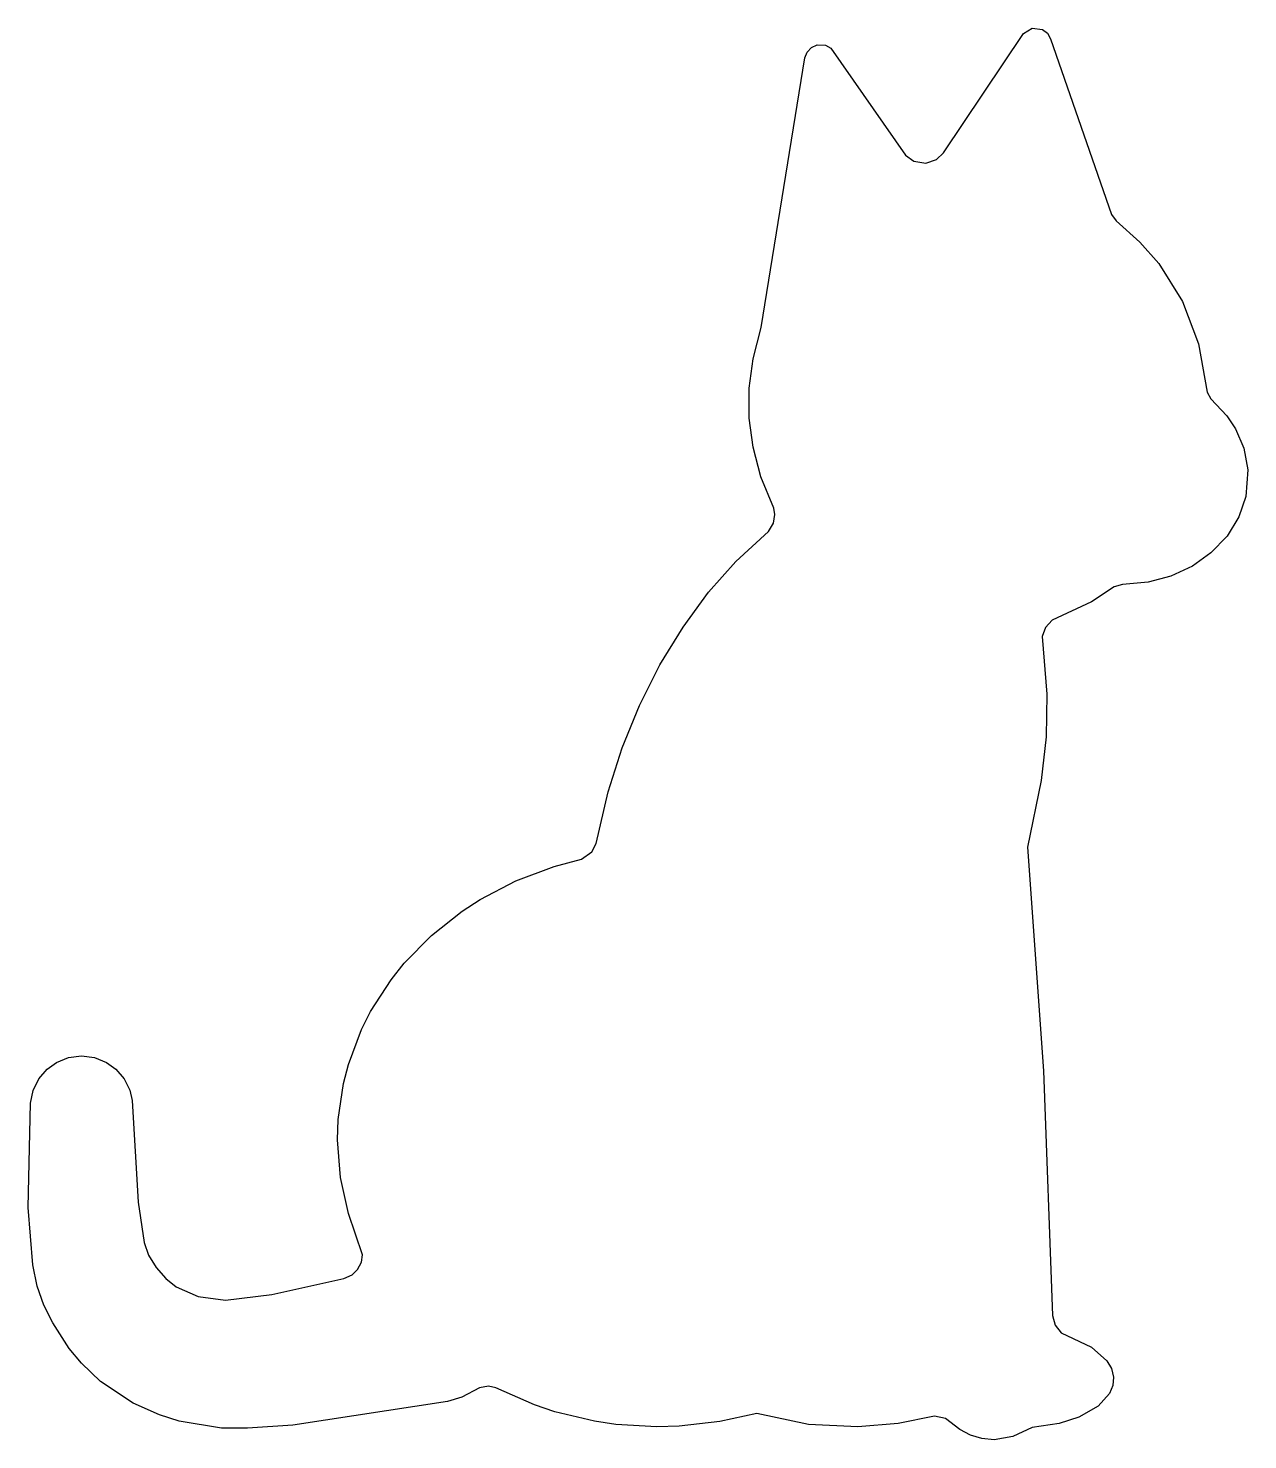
# Model space of a CAD drawing. Extents: x 0 to 2.59, y 0 to 3.
import ezdxf

# ---------------------------------------------------------------- set-up
doc = ezdxf.new("R2010")
doc.units = 0

msp = doc.modelspace()

# ---------------------------------------------------------------- linework, layer by layer
msp.add_lwpolyline([(0.6705, 0.3426), (0.6884, 0.3507), (0.6997, 0.3616), (0.7077, 0.3777), (0.7099, 0.3932), (0.6803, 0.481), (0.6633, 0.5577), (0.6572, 0.6375), (0.6588, 0.6806), (0.6699, 0.7569), (0.6804, 0.7977), (0.7083, 0.8719), (0.7274, 0.91), (0.7709, 0.9778), (0.7986, 1.0126), (0.8565, 1.0719), (0.9221, 1.1237), (0.9605, 1.1485), (1.0361, 1.1877), (1.1173, 1.2181), (1.1757, 1.2339), (1.1973, 1.2495), (1.2066, 1.2673), (1.2319, 1.3769), (1.2618, 1.4703), (1.2986, 1.5604), (1.342, 1.6467), (1.3911, 1.7274), (1.4452, 1.8011), (1.5034, 1.8669), (1.5726, 1.9302), (1.5834, 1.9479), (1.5863, 1.9662), (1.5841, 1.9799), (1.5568, 2.0463), (1.54, 2.1094), (1.5319, 2.1713), (1.5319, 2.2349), (1.5402, 2.2974), (1.5575, 2.3639), (1.6499, 2.9369), (1.6546, 2.9494), (1.6638, 2.9591), (1.676, 2.9646), (1.6938, 2.9639), (1.7055, 2.9574), (1.8638, 2.7305), (1.8814, 2.7173), (1.9072, 2.713), (1.9299, 2.7209), (1.9445, 2.735), (2.1142, 2.9891), (2.1331, 3), (2.1547, 2.9972), (2.1653, 2.9892), (2.172, 2.9778), (2.3018, 2.6039), (2.3111, 2.5905), (2.3617, 2.5456), (2.4018, 2.4999), (2.4523, 2.4191), (2.4864, 2.3289), (2.5047, 2.2266), (2.5128, 2.2124), (2.5466, 2.1761), (2.5648, 2.1485), (2.5825, 2.1073), (2.591, 2.0616), (2.5867, 2.0049), (2.5719, 1.9616), (2.547, 1.9207), (2.5128, 1.8848), (2.4734, 1.857), (2.4276, 1.8358), (2.3793, 1.823), (2.3246, 1.818), (2.3074, 1.8126), (2.2588, 1.7812), (2.1754, 1.7416), (2.1612, 1.7265), (2.1542, 1.7069), (2.1644, 1.5848), (2.1626, 1.4941), (2.1523, 1.4009), (2.1233, 1.2596), (2.1569, 0.7843), (2.1762, 0.2643), (2.1816, 0.2435), (2.1945, 0.2272), (2.2593, 0.1965), (2.2919, 0.1678), (2.3014, 0.1512), (2.3057, 0.1333), (2.3041, 0.1154), (2.297, 0.0981), (2.2732, 0.0716), (2.2318, 0.0479), (2.1903, 0.0349), (2.133, 0.026), (2.0922, 0.0067), (2.0524, 0), (2.026, 0.0024), (2.0018, 0.0097), (1.9794, 0.0216), (1.949, 0.0449), (1.9257, 0.0505), (1.8485, 0.0348), (1.7629, 0.0274), (1.6575, 0.0326), (1.5477, 0.0556), (1.4695, 0.0389), (1.3828, 0.0286), (1.3358, 0.0272), (1.2486, 0.0324), (1.2032, 0.0392), (1.1188, 0.0596), (1.0757, 0.0742), (0.9931, 0.1107), (0.9779, 0.1136), (0.9584, 0.1104), (0.9209, 0.0904), (0.8907, 0.0811), (0.5623, 0.0312), (0.4656, 0.0244), (0.4105, 0.025), (0.3205, 0.0397), (0.2786, 0.0529), (0.2231, 0.0775), (0.1537, 0.1239), (0.1132, 0.1626), (0.0868, 0.1942), (0.0521, 0.2484), (0.0334, 0.2863), (0.0193, 0.3265), (0.0096, 0.3716), (0, 0.4933), (0.0048, 0.7156), (0.0103, 0.7423), (0.0226, 0.7672), (0.0405, 0.7879), (0.0601, 0.8019), (0.0854, 0.8122), (0.113, 0.8158), (0.1411, 0.8122), (0.1664, 0.8019), (0.186, 0.7879), (0.2038, 0.7672), (0.2158, 0.7433), (0.2211, 0.721), (0.2332, 0.5048), (0.2463, 0.4194), (0.2557, 0.3921), (0.272, 0.3659), (0.2923, 0.3425), (0.3143, 0.3248), (0.3611, 0.3042), (0.4188, 0.2969), (0.5172, 0.3089)], close=True)

doc.saveas('drawing.dxf')
